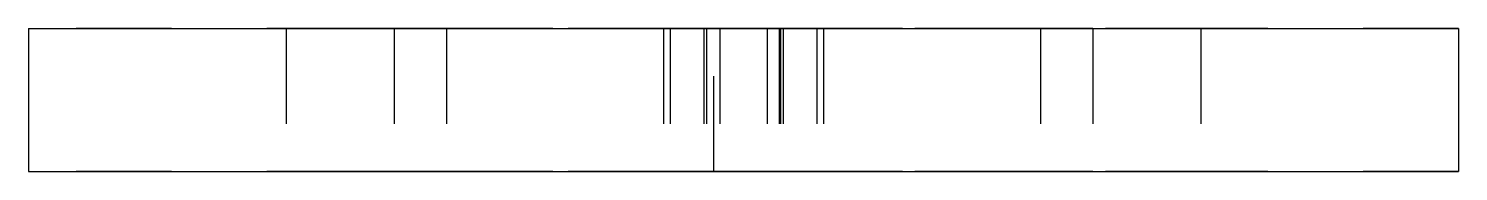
# Model space of a CAD drawing. Extents: x 0 to 3.3, y 0 to 1.95.
# Drawn here: x 1.8 to 3.3, y 1.8 to 1.95 of the extents above; entities that cross this region are included whole.
import ezdxf

# ---------------------------------------------------------------- set-up
doc = ezdxf.new("R2010")
doc.units = 0
doc.linetypes.add('HIDDEN', pattern=[0.075, 0.050025, -0.024975])
doc.layers.add('LEFT', color=7, linetype='CONTINUOUS')
doc.layers.add('LEFT_HID', color=7, linetype='HIDDEN')

msp = doc.modelspace()

# ---------------------------------------------------------------- linework, layer by layer
at = {"layer": 'LEFT'}
for p, q in [((1.8, 1.949534), (3.3, 1.949534)), ((1.8, 1.949534), (1.8, 1.799534)), ((3.3, 1.949534), (3.3, 1.799534)), ((1.8, 1.799534), (3.3, 1.799534))]:
    msp.add_line(p, q, dxfattribs=at)
at = {"layer": 'LEFT_HID', "linetype": 'HIDDEN'}
for p, q in [((2.55, 1.949534), (1.8, 1.949534)), ((2.070318, 1.949534), (2.183362, 1.949534)), ((2.466147, 1.949534), (2.070318, 1.949534)), ((2.070318, 1.949534), (2.466147, 1.949534)), ((2.183362, 1.949534), (2.070318, 1.949534)), ((2.070318, 1.949534), (2.070318, 1.799534)), ((2.070318, 1.949534), (2.070318, 1.799534)), ((2.183362, 1.949534), (2.47303, 1.949534)), ((2.47303, 1.949534), (2.183362, 1.949534)), ((2.183362, 1.949534), (2.183362, 1.799534)), ((2.183362, 1.949534), (2.183362, 1.799534)), ((2.238266, 1.949534), (2.511177, 1.949534)), ((2.508385, 1.949534), (2.238266, 1.949534)), ((2.238266, 1.949534), (2.508385, 1.949534)), ((2.511177, 1.949534), (2.238266, 1.949534)), ((2.238266, 1.949534), (2.238266, 1.799534)), ((2.238266, 1.949534), (2.238266, 1.799534)), ((2.47303, 1.949534), (2.466147, 1.949534)), ((2.466147, 1.949534), (2.466147, 1.799534)), ((2.466147, 1.949534), (2.466147, 1.799534)), ((2.466148, 1.949534), (2.47303, 1.949534)), ((2.47303, 1.949534), (2.47303, 1.799534)), ((2.47303, 1.949534), (2.47303, 1.799534)), ((2.525, 1.949534), (2.508385, 1.949534)), ((2.508385, 1.949534), (2.525, 1.949534)), ((2.508385, 1.949534), (2.508385, 1.799534)), ((2.508385, 1.949534), (2.508385, 1.799534)), ((2.511177, 1.949534), (2.525, 1.949534)), ((2.525, 1.949534), (2.511177, 1.949534)), ((2.511177, 1.949534), (2.511177, 1.799534)), ((2.511177, 1.949534), (2.511177, 1.799534)), ((2.51875, 1.949534), (2.5875, 1.949534)), ((2.5875, 1.949534), (2.51875, 1.949534)), ((2.51875, 1.799534), (2.51875, 1.949534)), ((2.51875, 1.799534), (2.51875, 1.949534)), ((2.525, 1.949534), (2.525, 1.799534)), ((2.525, 1.949534), (2.525, 1.799534)), ((3.3, 1.949534), (2.55, 1.949534)), ((2.575, 1.949534), (2.588823, 1.949534)), ((2.591615, 1.949534), (2.575, 1.949534)), ((2.575, 1.949534), (2.591615, 1.949534)), ((2.588823, 1.949534), (2.575, 1.949534)), ((2.575, 1.949534), (2.575, 1.799534)), ((2.575, 1.949534), (2.575, 1.799534)), ((2.5875, 1.949534), (2.5875, 1.799534)), ((2.588823, 1.949534), (2.861734, 1.949534)), ((2.861734, 1.949534), (2.588823, 1.949534)), ((2.588823, 1.949534), (2.588823, 1.799534)), ((2.588823, 1.949534), (2.588823, 1.799534)), ((2.861734, 1.949534), (2.591615, 1.949534)), ((2.591615, 1.949534), (2.861734, 1.949534)), ((2.591615, 1.949534), (2.591615, 1.799534)), ((2.591615, 1.949534), (2.591615, 1.799534)), ((2.62697, 1.949534), (2.916638, 1.949534)), ((2.633852, 1.949534), (2.62697, 1.949534)), ((2.62697, 1.949534), (2.633853, 1.949534)), ((2.916638, 1.949534), (2.62697, 1.949534)), ((2.62697, 1.949534), (2.62697, 1.799534)), ((2.62697, 1.949534), (2.62697, 1.799534)), ((3.029681, 1.949534), (2.633853, 1.949534)), ((2.633853, 1.949534), (3.029681, 1.949534)), ((2.633853, 1.949534), (2.633853, 1.799534)), ((2.633853, 1.949534), (2.633853, 1.799534)), ((2.861734, 1.949534), (2.861734, 1.799534)), ((2.861734, 1.949534), (2.861734, 1.799534)), ((2.916638, 1.949534), (3.029682, 1.949534)), ((3.029682, 1.949534), (2.916638, 1.949534)), ((2.916638, 1.949534), (2.916638, 1.799534)), ((2.916638, 1.949534), (2.916638, 1.799534)), ((3.029681, 1.949534), (3.029681, 1.799534)), ((3.029681, 1.949534), (3.029681, 1.799534)), ((2.55, 1.799534), (1.8, 1.799534)), ((2.070318, 1.799534), (2.183362, 1.799534)), ((2.466147, 1.799534), (2.070318, 1.799534)), ((2.070318, 1.799534), (2.466147, 1.799534)), ((2.183362, 1.799534), (2.070318, 1.799534)), ((2.183362, 1.799534), (2.47303, 1.799534)), ((2.47303, 1.799534), (2.183362, 1.799534)), ((2.238266, 1.799534), (2.511177, 1.799534)), ((2.508385, 1.799534), (2.238266, 1.799534)), ((2.238266, 1.799534), (2.508385, 1.799534)), ((2.511177, 1.799534), (2.238266, 1.799534)), ((2.466147, 1.799534), (2.47303, 1.799534)), ((2.47303, 1.799534), (2.466148, 1.799534)), ((2.508385, 1.799534), (2.525, 1.799534)), ((2.525, 1.799534), (2.508385, 1.799534)), ((2.511177, 1.799534), (2.525, 1.799534)), ((2.525, 1.799534), (2.511177, 1.799534)), ((2.51875, 1.799534), (2.5875, 1.799534)), ((2.5875, 1.799534), (2.51875, 1.799534)), ((3.3, 1.799534), (2.55, 1.799534)), ((2.575, 1.799534), (2.588823, 1.799534)), ((2.575, 1.799534), (2.591615, 1.799534)), ((2.591615, 1.799534), (2.575, 1.799534)), ((2.588823, 1.799534), (2.575, 1.799534)), ((2.588823, 1.799534), (2.861734, 1.799534)), ((2.861734, 1.799534), (2.588823, 1.799534)), ((2.861734, 1.799534), (2.591615, 1.799534)), ((2.591615, 1.799534), (2.861734, 1.799534)), ((2.62697, 1.799534), (2.916638, 1.799534)), ((2.62697, 1.799534), (2.633852, 1.799534)), ((2.633853, 1.799534), (2.62697, 1.799534)), ((2.916638, 1.799534), (2.62697, 1.799534)), ((3.029682, 1.799534), (2.633853, 1.799534)), ((2.633853, 1.799534), (3.029682, 1.799534)), ((2.916638, 1.799534), (3.029682, 1.799534)), ((3.029682, 1.799534), (2.916638, 1.799534))]:
    msp.add_line(p, q, dxfattribs=at)

doc.saveas('drawing.dxf')
